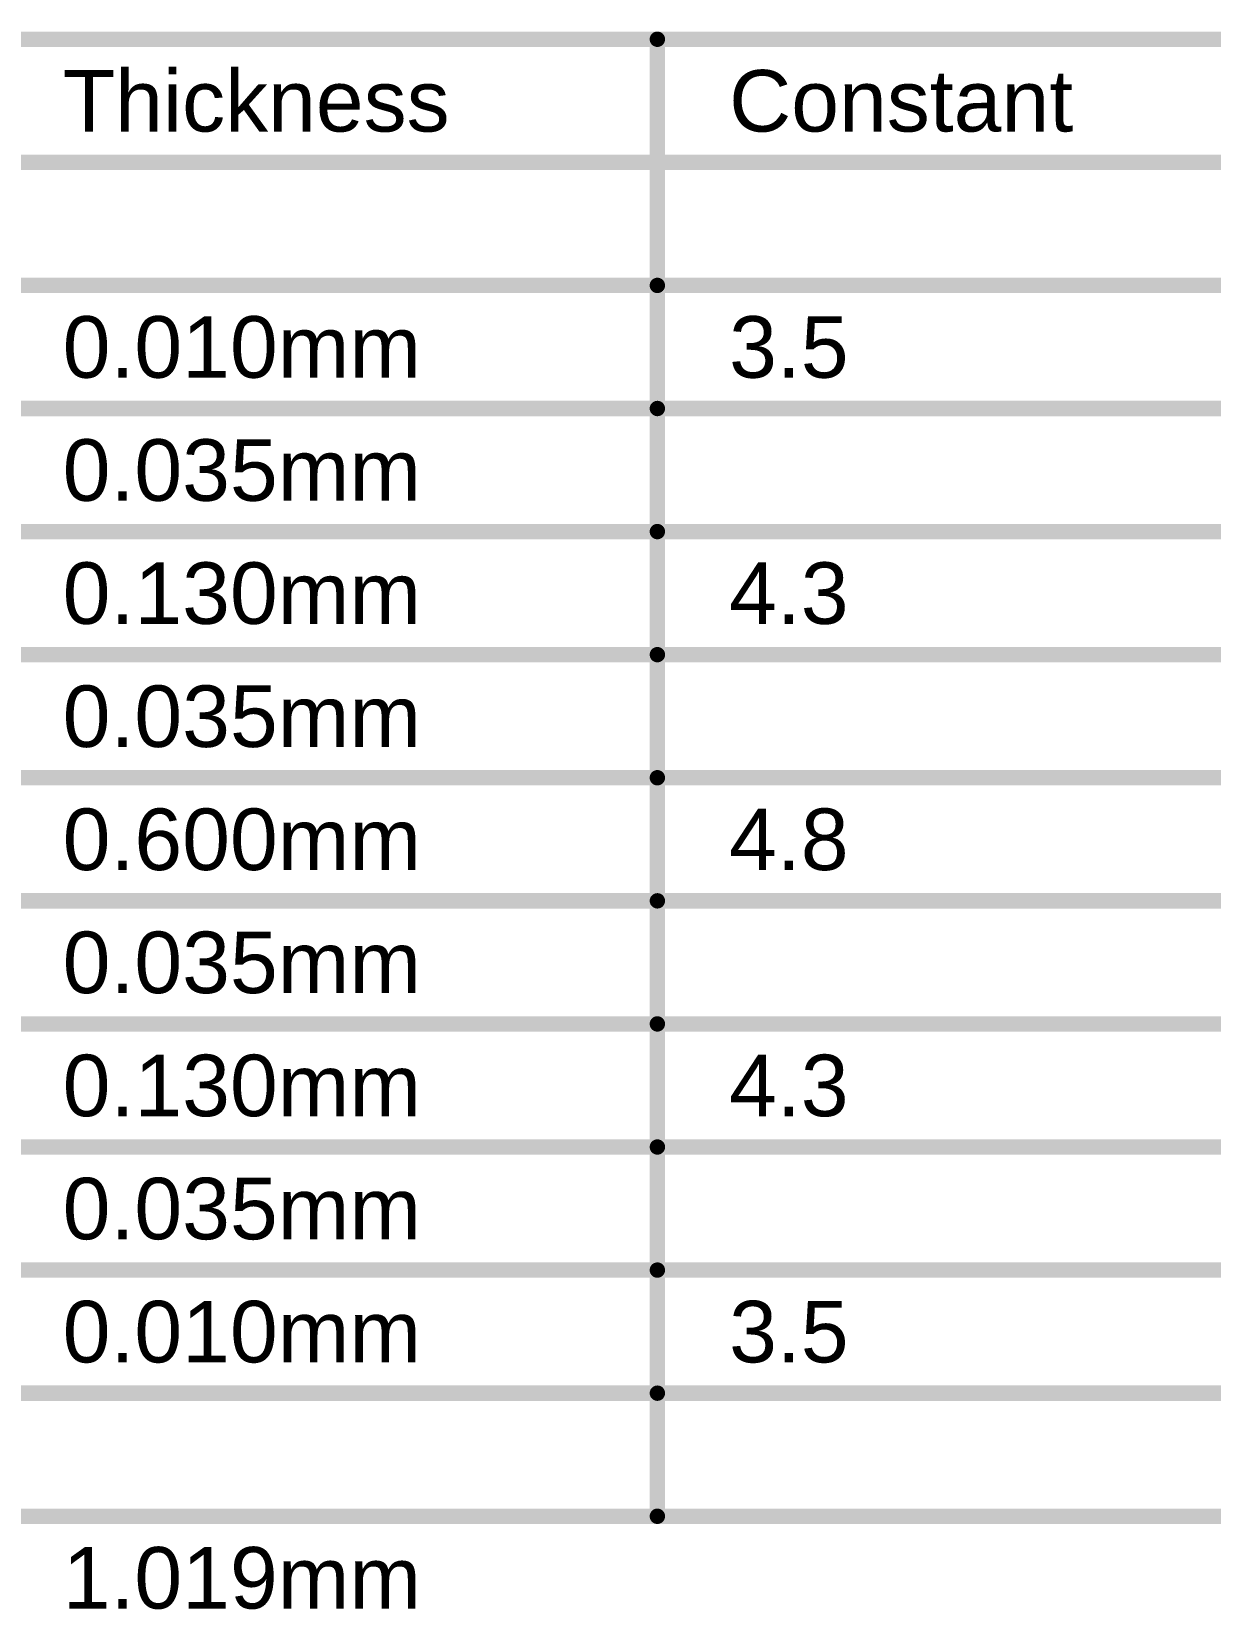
# Model space of a CAD drawing. Header units: millimetres. Extents: x -1.53 to 3.03, y -0.09 to 2.17.
# Drawn here: x 0.721 to 1.871, y 0.634 to 2.173 of the extents above; entities that cross this region are included whole.
import ezdxf

# ---------------------------------------------------------------- set-up
doc = ezdxf.new("R2010")
doc.units = ezdxf.units.MM
doc.header["$MEASUREMENT"] = 0
doc.layers.add('Mechanical1', color=6, linetype='Continuous')
doc.styles.add('Arial', font='', dxfattribs={"height": 0.2})
doc.styles.get('Arial').set_extended_font_data('Arial')

msp = doc.modelspace()

# ---------------------------------------------------------------- linework, layer by layer
at = {"layer": 'Mechanical1', "const_width": 0.015}
for points in [[(-1.5177, 2.165), (3.0211, 2.165)], [(1.3316, 0.725), (1.3316, 2.165)], [(-1.5177, 2.045), (3.0211, 2.045)], [(0.6818, 1.925), (1.3316, 1.925)], [(1.3316, 1.925), (1.9015, 1.925)], [(0.6818, 1.805), (1.3316, 1.805)], [(1.3316, 1.805), (1.9015, 1.805)], [(0.6818, 1.685), (1.3316, 1.685)], [(1.3316, 1.685), (1.9015, 1.685)], [(0.6818, 1.565), (1.3316, 1.565)], [(1.3316, 1.565), (1.9015, 1.565)], [(0.6818, 1.445), (1.3316, 1.445)], [(1.3316, 1.445), (1.9015, 1.445)], [(0.6818, 1.325), (1.3316, 1.325)], [(1.3316, 1.325), (1.9015, 1.325)], [(0.6818, 1.205), (1.3316, 1.205)], [(1.3316, 1.205), (1.9015, 1.205)], [(0.6818, 1.085), (1.3316, 1.085)], [(1.3316, 1.085), (1.9015, 1.085)], [(0.6818, 0.965), (1.3316, 0.965)], [(1.3316, 0.965), (1.9015, 0.965)], [(0.6818, 0.845), (1.3316, 0.845)], [(1.3316, 0.845), (1.9015, 0.845)], [(0.6818, 0.725), (1.3316, 0.725)], [(1.3316, 0.725), (1.9015, 0.725)]]:
    msp.add_lwpolyline(points, dxfattribs=at)
at = {"layer": 'Mechanical1', "const_width": 0.0075}
for points in [[(1.3279, 2.165, 1), (1.3354, 2.165, 1)], [(1.3279, 1.925, 1), (1.3354, 1.925, 1)], [(1.3279, 1.925, 1), (1.3354, 1.925, 1)], [(1.3279, 1.805, 1), (1.3354, 1.805, 1)], [(1.3279, 1.805, 1), (1.3354, 1.805, 1)], [(1.3279, 1.685, 1), (1.3354, 1.685, 1)], [(1.3279, 1.685, 1), (1.3354, 1.685, 1)], [(1.3279, 1.565, 1), (1.3354, 1.565, 1)], [(1.3279, 1.565, 1), (1.3354, 1.565, 1)], [(1.3279, 1.445, 1), (1.3354, 1.445, 1)], [(1.3279, 1.445, 1), (1.3354, 1.445, 1)], [(1.3279, 1.325, 1), (1.3354, 1.325, 1)], [(1.3279, 1.325, 1), (1.3354, 1.325, 1)], [(1.3279, 1.205, 1), (1.3354, 1.205, 1)], [(1.3279, 1.205, 1), (1.3354, 1.205, 1)], [(1.3279, 1.085, 1), (1.3354, 1.085, 1)], [(1.3279, 1.085, 1), (1.3354, 1.085, 1)], [(1.3279, 0.965, 1), (1.3354, 0.965, 1)], [(1.3279, 0.965, 1), (1.3354, 0.965, 1)], [(1.3279, 0.845, 1), (1.3354, 0.845, 1)], [(1.3279, 0.845, 1), (1.3354, 0.845, 1)], [(1.3279, 0.725, 1), (1.3354, 0.725, 1)], [(1.3279, 0.725, 1), (1.3354, 0.725, 1)], [(1.3279, 0.725, 1), (1.3354, 0.725, 1)]]:
    msp.add_lwpolyline(points, format="xyb", close=True, dxfattribs=at)

# ---------------------------------------------------------------- texts
at = {"layer": 'Mechanical1', "style": 'Arial'}
for s, p in [('Thickness', (0.7518, 2.075)), ('Constant', (1.4016, 2.075)), ('0.010mm', (0.7518, 1.835)), ('3.5', (1.4016, 1.835)), ('0.035mm', (0.7518, 1.715)), ('0.130mm', (0.7518, 1.595)), ('4.3', (1.4016, 1.595)), ('0.035mm', (0.7518, 1.475)), ('0.600mm', (0.7518, 1.355)), ('4.8', (1.4016, 1.355)), ('0.035mm', (0.7518, 1.235)), ('0.130mm', (0.7518, 1.115)), ('4.3', (1.4016, 1.115)), ('0.035mm', (0.7518, 0.995)), ('0.010mm', (0.7518, 0.875)), ('3.5', (1.4016, 0.875)), ('1.019mm', (0.7518, 0.635))]:
    msp.add_text(s, height=0.06, dxfattribs=at).set_placement(p)

doc.saveas('drawing.dxf')
